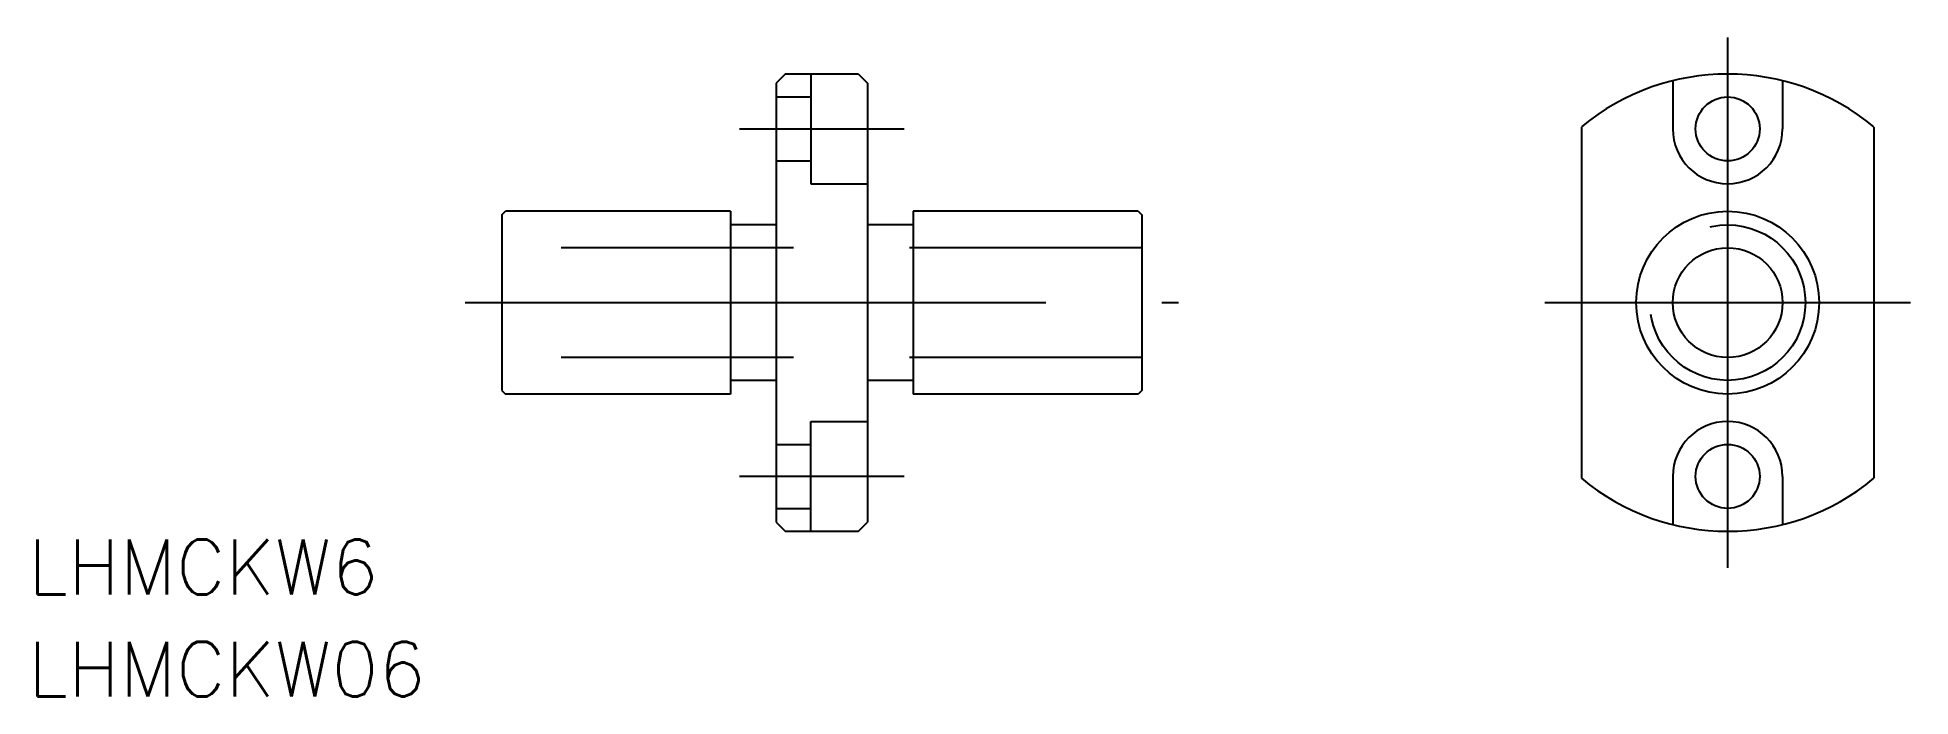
# Model space of a CAD drawing. Extents: x -25 to 77, y -22 to 14.
import ezdxf

# ---------------------------------------------------------------- set-up
doc = ezdxf.new("R2010")
doc.units = 0
doc.linetypes.add('CENTER', pattern=[50.8, 31.75, -6.35, 6.35, -6.35])
doc.linetypes.add('DASHED', pattern=[19.05, 12.7, -6.35])
doc.layers.get('0').update_dxf_attribs({"linetype": 'CONTINUOUS'})
doc.layers.add('CENTER', color=1, linetype='CENTER')
doc.styles.get("Standard").update_dxf_attribs({"font": 'txt.shx', "height": 3, "bigfont": 'bigfont.shx'})

msp = doc.modelspace()

# ---------------------------------------------------------------- linework, layer by layer
at = {"color": 7, "linetype": 'CONTINUOUS'}
for p, q in [((15.5, 12.5), (15, 12)), ((19.5, 12.5), (15.5, 12.5)), ((19.5, 12.5), (20, 12)), ((15, 12), (15, -12)), ((20, 12), (20, -12)), ((59.03, 9.6), (59.03, -9.6)), ((75.03, 9.6), (75.03, -9.6)), ((0, 4.8), (0.2, 5)), ((0, 4.8), (0, -4.8)), ((12.5, 5), (0.2, 5)), ((12.5, 5), (12.5, -5)), ((15, 4.25), (12.5, 4.25)), ((22.5, 4.25), (20, 4.25)), ((34.8, 5), (22.5, 5)), ((22.5, 5), (22.5, -5)), ((34.8, 5), (35, 4.8)), ((35, 4.8), (35, -4.8)), ((0, -4.8), (0.2, -5)), ((12.5, -5), (0.2, -5)), ((15, -4.25), (12.5, -4.25)), ((22.5, -4.25), (20, -4.25)), ((34.8, -5), (22.5, -5)), ((35, -4.8), (34.8, -5)), ((15, -12), (15.5, -12.5)), ((19.5, -12.5), (20, -12)), ((15.5, -12.5), (19.5, -12.5))]:
    msp.add_line(p, q, dxfattribs=at)
at = {"color": 3, "linetype": 'DASHED'}
for p, q in [((16.9, 12.5), (16.9, 6.5)), ((64.03, 12.13), (64.03, 9.5)), ((70.03, 12.13), (70.03, 9.5)), ((15, 11.25), (16.9, 11.25)), ((15, 7.75), (16.9, 7.75)), ((16.9, 6.5), (20, 6.5)), ((35, 3), (0, 3)), ((35, -3), (0, -3)), ((16.9, -12.5), (16.9, -6.5)), ((16.9, -6.5), (20, -6.5)), ((15, -7.75), (16.9, -7.75)), ((64.03, -9.5), (64.03, -12.13)), ((70.03, -9.5), (70.03, -12.13)), ((15, -11.25), (16.9, -11.25))]:
    msp.add_line(p, q, dxfattribs=at)
at = {"color": 7, "linetype": 'CONTINUOUS'}
for centre, radius in [((67.03, 9.5), 1.75), ((67.03, 0), 5), ((67.03, 0), 3), ((67.03, -9.5), 1.75)]:
    msp.add_circle(centre, radius, dxfattribs=at)
at = {"color": 3, "linetype": 'DASHED'}
msp.add_circle((67.03, 0), 4.25, dxfattribs=at)
at = {"color": 7, "linetype": 'CONTINUOUS'}
for start, end in [(50.2082, 129.7918), (230.2082, 309.7918)]:
    msp.add_arc((67.03, 0), 12.5, start, end, dxfattribs=at)
at = {"color": 3, "linetype": 'DASHED'}
for centre, start, end in [((67.03, 9.5), 180, 0), ((67.03, -9.5), 0, 180)]:
    msp.add_arc(centre, 3, start, end, dxfattribs=at)
at = {"layer": 'CENTER', "color": 1, "linetype": 'CENTER'}
for p, q in [((67.03, 14.5), (67.03, -14.5)), ((13, 9.5), (22, 9.5)), ((-2, 0), (37, 0)), ((57.03, 0), (77.03, 0)), ((22, -9.5), (13, -9.5))]:
    msp.add_line(p, q, dxfattribs=at)

# ---------------------------------------------------------------- texts
at = {"color": 7, "linetype": 'CONTINUOUS'}
for s, p in [('LHMCKW6', (-25.9, -15.95)), ('LHMCKW06', (-25.9, -21.54))]:
    msp.add_text(s, height=3, dxfattribs=at).set_placement(p)

doc.saveas('drawing.dxf')
